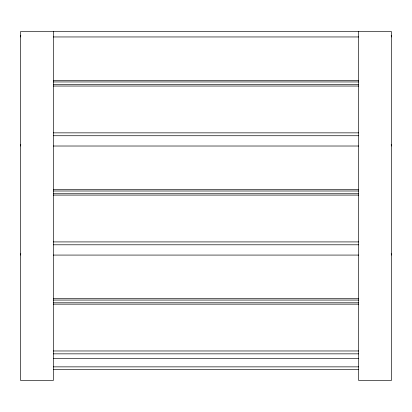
<?xml version="1.0" encoding="UTF-8"?>
<svg xmlns="http://www.w3.org/2000/svg" width="412" height="412" viewBox="0 0 412 412"><rect width="100%" height="100%" fill="white"/><g stroke="black" fill="none" stroke-linecap="round" stroke-linejoin="round"><path stroke-width="0.62" d="M53.318 36.956L358.682 36.956M53.318 80.582L358.682 80.582M53.318 81.947L358.682 81.947M53.318 84.671L358.682 84.671M53.318 86.036L358.682 86.036M53.318 132.855L358.682 132.855M53.318 135.733L358.682 135.733M53.318 146.018L358.682 146.018M53.318 189.644L358.682 189.644M53.318 191.003L358.682 191.003M53.318 193.733L358.682 193.733M53.318 195.092L358.682 195.092M53.318 241.916L358.682 241.916M53.318 244.79L358.682 244.79M53.318 255.074L358.682 255.074M53.318 298.7L358.682 298.7M53.318 300.065L358.682 300.065M53.318 302.789L358.682 302.789M53.318 304.154L358.682 304.154M53.318 350.973L358.682 350.973M53.318 353.846L358.682 353.846M53.318 358.682L358.682 358.682M53.318 366.86L358.682 366.86M53.318 369.59L358.682 369.59M358.682 31.508L358.682 380.492L391.4 380.492L391.4 31.508L20.6 31.508L20.6 380.492L53.318 380.492L53.318 31.508M20.6 255.074A5.454 5.454 0 0 1 20.785 253.663M20.6 146.018A5.454 5.454 0 0 1 20.785 144.607M20.6 36.956A5.454 5.454 0 0 1 20.785 35.545M391.215 253.663A5.454 5.454 0 0 1 391.4 255.074M391.215 144.607A5.454 5.454 0 0 1 391.4 146.018M391.215 35.545A5.454 5.454 0 0 1 391.4 36.956"/></g></svg>
